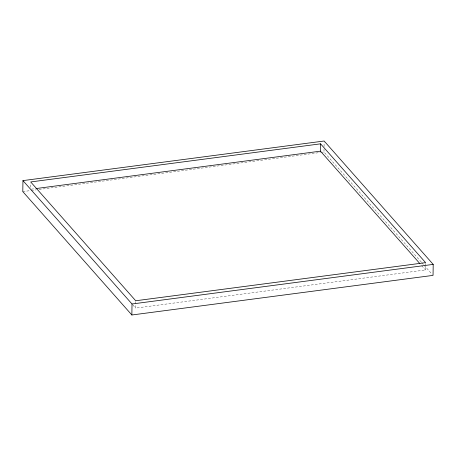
<?xml version="1.0" encoding="UTF-8"?>
<svg xmlns="http://www.w3.org/2000/svg" width="456" height="456" viewBox="0 0 456 456"><rect width="100%" height="100%" fill="white"/><g stroke="black" fill="none" stroke-linecap="round" stroke-linejoin="round"><path stroke-width="0.34" stroke-dasharray="2.28 1.71" d="M30.62 187.273L30.677 183.278M425.596 263.311L425.505 269.969L135.614 308.085L135.717 300.76M421.293 262.092L323.982 152.002L324.022 149.255M324.056 146.507L324.113 142.386M31.299 189.177L35.528 188.624M22.8 191.605L30.558 190.585M31.264 190.494L36.201 189.844M39.022 189.474L320.454 152.469M321.161 152.372L323.982 152.002M421.766 262.622L423.647 264.754M424.114 265.284L432.106 274.324M421.737 265.711L425.505 269.969M132.793 304.887L135.614 308.085"/><path stroke-width="0.68" d="M22.954 180.61L22.8 191.605L131.864 314.988L433.046 275.39L433.2 264.394L324.136 141.012L22.954 180.61L132.018 303.998L131.864 314.988M419.851 263.579L320.477 151.158L320.579 143.828L30.694 181.944L135.717 300.76L425.608 262.645L320.579 143.828M36.235 188.533L320.477 151.158M132.018 303.998L433.2 264.394"/></g></svg>
